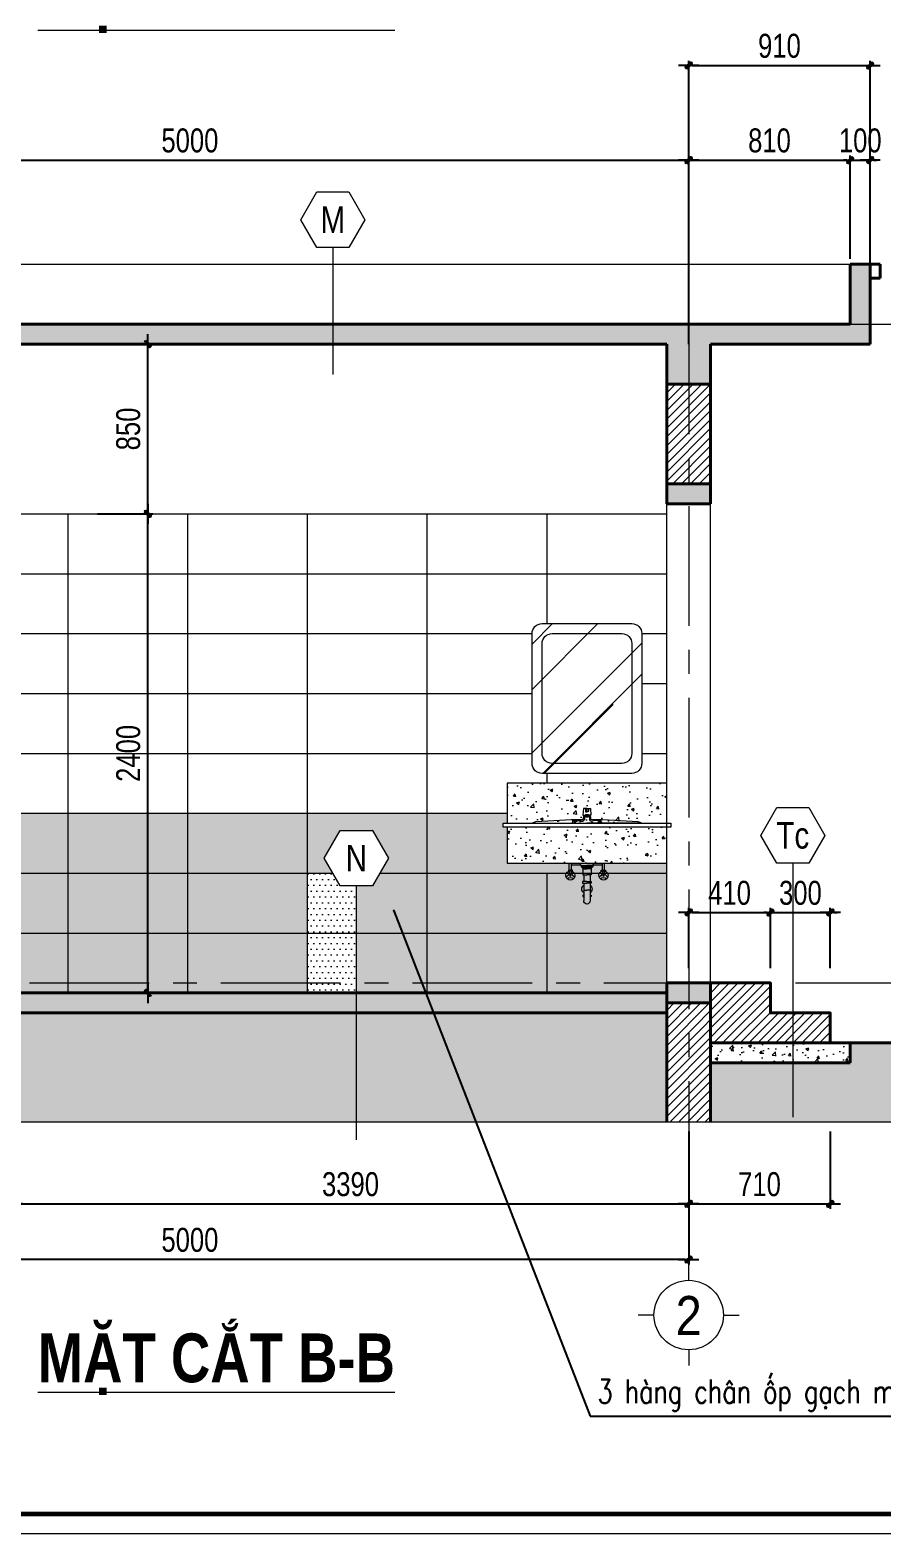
# Model space of a CAD drawing. Header units: millimetres. Extents: x 3293446 to 3468331, y 133678 to 182883.
# Drawn here: x 3432066 to 3437403, y 145247 to 154662 of the extents above; entities that cross this region are included whole.
import ezdxf
from ezdxf.enums import TextEntityAlignment as Align
from ezdxf.xclip import XClip

# ---------------------------------------------------------------- set-up
doc = ezdxf.new("R2010")
doc.units = ezdxf.units.MM
doc.header["$LTSCALE"] = 600
doc.header["$MEASUREMENT"] = 0
doc.header["$XCLIPFRAME"] = 0
doc.header["$PDMODE"] = 32
doc.linetypes.add('ACAD_ISO07W100', pattern=[3, 0, -3])
doc.linetypes.add('CENTER', pattern=[2, 1.25, -0.25, 0.25, -0.25])
doc.layers.get('0').update_dxf_attribs({"lineweight": 0})
doc.layers.get('Defpoints').update_dxf_attribs({"lineweight": 0})
doc.layers.add('9', color=9, linetype='Continuous')
doc.layers.add('DIM', color=1, linetype='Continuous')
for name, color, linetype, lineweight in [('A-WIPEOUT', 254, 'ACAD_ISO07W100', 0), ('cat1', 30, 'Continuous', 40), ('hatch1', 136, 'Continuous', 9), ('hatch1 @ 1', 136, 'Continuous', 9), ('Khungten_LCDI', 7, 'Continuous', 5), ('LC ISO', 153, 'Continuous', 13), ('LC Net dam2', 6, 'Continuous', 40), ('LC Net manh', 239, 'Continuous', 5), ('LC Net thay', 7, 'Continuous', 25), ('LC Text1', 3, 'Continuous', 20), ('LC Text2', 7, 'Continuous', 18), ('noithat', 125, 'Continuous', 9), ('thay1', 63, 'Continuous', 18), ('truc', 76, 'CENTER', 9)]:
    doc.layers.add(name, color=color, linetype=linetype, lineweight=lineweight)
doc.styles.add('General text 2', font='arial.ttf')
doc.styles.add('HOATBIF', font='hoatbif.shx', dxfattribs={"width": 0.8})
doc.styles.add('Khungten', font='VHAVAN.TTF', dxfattribs={"width": 0.9, "height": 5000})
doc.styles.add('LC 1', font='VHAVANB.TTF')
doc.styles.add('LC 3', font='vnsimli.shx', dxfattribs={"width": 0.75})
doc.styles.add('LC3', font='VHARIALB.TTF', dxfattribs={"width": 0.8})
doc.styles.add('Title', font='VHBLACK.TTF', dxfattribs={"width": 0.8})
doc.dimstyles.new('1-100(1-40)', dxfattribs={"dimscale": 40, "dimtxt": 2.5, "dimasz": 0.35, "dimexe": 0.5, "dimexo": 0, "dimgap": 0.8, "dimtad": 1, "dimdec": 0, "dimzin": 0, "dimdsep": 46, "dimtxsty": 'HOATBIF', "dimblk1": 'DOT', "dimblk2": 'DOT', "dimsah": 1, "dimcen": -1, "dimdle": 1, "dimclrd": 256, "dimclre": 256, "dimclrt": 4, "dimadec": 3, "dimazin": 2, "dimtfac": 0.333333, "dimtdec": 0, "dimtix": 1, "dimtmove": 2, "dimatfit": 3, "dimldrblk": 'DOT', "dimfxl": 1, "dimtvp": 0.833333, "dimtolj": 1, "dimtzin": 0, "dimarcsym": 0})
doc.dimstyles.new('Copy(2) of 1-100 (1- 60-1.25)', dxfattribs={"dimscale": 60, "dimtxt": 2.5, "dimasz": 0.35, "dimexe": 0.5, "dimexo": 0, "dimgap": 0.8, "dimtad": 1, "dimdec": 0, "dimlfac": 0.8, "dimzin": 0, "dimdsep": 46, "dimtxsty": 'HOATBIF', "dimblk1": 'DOT', "dimblk2": 'DOT', "dimsah": 1, "dimcen": -1, "dimdle": 1, "dimclrd": 256, "dimclre": 256, "dimclrt": 4, "dimadec": 3, "dimazin": 2, "dimtfac": 0.333333, "dimtdec": 0, "dimtix": 1, "dimtmove": 2, "dimatfit": 3, "dimldrblk": 'DOT', "dimfxl": 1, "dimtvp": 0.833333, "dimtolj": 1, "dimtzin": 0, "dimarcsym": 0})
pattern_1 = [(50, (-455705.74, -77723.28), (179.3150457, -15.688034), [18.75, -206.25]), (355, (-455705.74, -77723.28), (-34.687833, 188.048033), [15, -165]), (100.4514, (-455690.8, -77724.59), (144.6273454, 172.3598855), [15.9350475, -175.285528]), (46.1842, (-455705.74, -77673.28), (266.810262, -41.379754), [28.125, -309.375]), (96.6356, (-455683.5, -77676.73), (233.665676, 243.529468), [23.902572, -262.92825]), (351.1842, (-455705.74, -77673.28), (233.665486, 243.52965), [22.5, -247.5]), (21, (-455680.74, -77685.78), (149.226763, -100.6547227), [18.75, -206.25]), (326, (-455680.74, -77685.78), (60.828833, 181.287511), [15, -165]), (71.4514, (-455668.3, -77694.17), (210.055657, 80.632624), [15.9350475, -175.285528]), (37.5, (-455705.735, -77723.28), (3.0399638, 83.2234635), [0, -163, 0, -167.5, 0, -165.625]), (7.5, (-455705.735, -77723.28), (65.7673844, 98.602928), [0, -95.5, 0, -159.25, 0, -63.125]), (327.5, (-455761.485, -77723.28), (133.455609, -5.6387179), [0, -62.5, 0, -195, 0, -258.75]), (317.5, (-455786.49, -77723.28), (145.7965423, 25.0262456), [0, -81.25, 0, -129.5, 0, -183.75])]
pattern_2 = [(50, (-781809.73, -39936.5), (179.3150457, -15.688034), [18.75, -206.25]), (355, (-781809.73, -39936.5), (-34.6878334, 188.0480334), [15, -165]), (100.4514, (-781794.79, -39937.8), (144.6273454, 172.3598855), [15.9350475, -175.285528]), (46.1842, (-781809.73, -39886.5), (266.810262, -41.379754), [28.125, -309.375]), (96.6356, (-781787.5, -39889.95), (233.665676, 243.529468), [23.902572, -262.92825]), (351.1842, (-781809.73, -39886.5), (233.665486, 243.52965), [22.5, -247.5]), (21, (-781784.73, -39899), (149.226763, -100.6547227), [18.75, -206.25]), (326, (-781784.73, -39899), (60.828833, 181.287511), [15, -165]), (71.4514, (-781772.3, -39907.39), (210.055657, 80.632624), [15.9350475, -175.285528]), (37.5, (-781809.734, -39936.5), (3.0399638, 83.2234635), [0, -163, 0, -167.5, 0, -165.625]), (7.5, (-781809.73, -39936.5), (65.7673844, 98.602928), [0, -95.5, 0, -159.25, 0, -63.125]), (327.5, (-781865.484, -39936.5), (133.455609, -5.6387179), [0, -62.5, 0, -195, 0, -258.75]), (317.5, (-781890.48, -39936.5), (145.7965423, 25.0262456), [0, -81.25, 0, -129.5, 0, -183.75])]
pattern_3 = [(0, (80112.797, -670), (18.18351562, 36.36703125), [0, -36.36703125])]

# ---------------------------------------------------------------- blocks, each defined once
blk = doc.blocks.new('lcdi fix')
at = {"layer": 'Defpoints', "lineweight": 0}
blk.add_lwpolyline([(-1200, -14850), (-1200, 14850), (40800, 14850), (40800, -14850)], close=True, dxfattribs=at)
at = {"layer": 'Khungten_LCDI', "color": 5, "lineweight": 60}
blk.add_lwpolyline([(0, -14650), (0, 14650), (40600, 14650), (40600, -14650)], close=True, dxfattribs=at)
at = {"color": 7, "style": 'Khungten', "width": 0.8}
for tag, p in [('REVISION', (39499, -10746)), ('NGAYHT', (39546, -11609))]:
    blk.add_attdef(tag, text='', height=200, dxfattribs=at).set_placement(p, align=Align.CENTER)
at = {"layer": 'LC Text1', "style": 'Title', "width": 3.882085}
for tag, p, p2 in [('TENBANVE1', (36913, -8886), (40339, -8886)), ('TENBANVE2', (36913, -9562), (40339, -9562))]:
    blk.add_attdef(tag, text='', height=250, dxfattribs=at).set_placement(p, p2, align=Align.FIT)
at = {"layer": 'LC Text1', "style": 'Title', "width": 0.7}
blk.add_attdef('SOBANVE', text='', height=250, dxfattribs=at).set_placement((39562, -13896), align=Align.CENTER)
blk = doc.blocks.new('lavabo21')
at = {"layer": 'noithat'}
for p, q in [((-298.8, -37.2), (-298.8, -42.2)), ((245.9, -58.6), (-245.9, -58.6)), ((298.8, -37.2), (298.8, -42.2)), ((-275, -138.6), (275, -138.6)), ((-275, -860.7), (-275, -138.6)), ((275, -138.6), (275, -860.7)), ((-243.7, -169.8), (243.7, -169.8)), ((-243.7, -829.4), (-243.7, -169.8)), ((-233.3, -179.9), (233.3, -179.9)), ((-233.3, -812.6), (-233.3, -179.9)), ((233.3, -179.9), (233.3, -819)), ((243.7, -169.8), (243.7, -829.4)), ((0.5, -360), (62.7, -289.2)), ((-28.9, -382.5), (33.3, -311.7)), ((-47.9, -664.5), (14.3, -593.7)), ((-18.5, -642), (43.7, -571.2)), ((233.3, -819), (-174.4, -819)), ((-182.2, -878), (-182.2, -874.6)), ((243.7, -829.4), (-173.1, -829.4)), ((275, -860.7), (-169, -860.7)), ((27.8, -878), (27.8, -860.7)), ((237.8, -878), (237.8, -860.7)), ((-17.4, -1041.7), (-19.6, -1075.4)), ((0, -1041.7), (-17.4, -1041.7)), ((-7.6, -1041.7), (-6.5, -1059.6)), ((-3.8, -1041.7), (-3.8, -1057.5)), ((0.6, -1041.7), (18, -1041.7)), ((4.4, -1041.7), (4.4, -1057.5)), ((8.2, -1041.7), (7.1, -1059.6)), ((18, -1041.7), (20.2, -1075.4)), ((-289.2, -1127), (0.3, -1127)), ((-284.5, -1127.1), (-272, -1115.3)), ((-264.7, -1116.1), (0.3, -1116.1)), ((-72.2, -1116.1), (-70.6, -1101.7)), ((-70.6, -1101.7), (-30.4, -1101.7)), ((-64.3, -1116.1), (-64.3, -1107.5)), ((-64.3, -1107.5), (-58.3, -1107.5)), ((-58.3, -1107.5), (-58.3, -1116.1)), ((-22.8, -1107.2), (-31.6, -1109.2)), ((-19.6, -1075.4), (-10.4, -1075.4)), ((-15.9, -1075.2), (-17.9, -1089.8)), ((-10.4, -1075.4), (-12.3, -1097.4)), ((-6.5, -1059.6), (0.3, -1059.6)), ((-3.8, -1057.5), (0.5, -1058)), ((4.4, -1057.5), (0.1, -1058)), ((7.1, -1059.6), (0.3, -1059.6)), ((265.3, -1116.1), (0.3, -1116.1)), ((289.8, -1127), (0.3, -1127)), ((20.2, -1075.4), (10.9, -1075.4)), ((10.9, -1075.4), (12.9, -1097.4)), ((16.4, -1075.2), (18.5, -1089.8)), ((23.4, -1107.2), (32.2, -1109.2)), ((71.2, -1101.7), (31, -1101.7)), ((58.9, -1107.5), (58.9, -1116.1)), ((64.9, -1107.5), (58.9, -1107.5)), ((64.9, -1116.2), (64.9, -1107.5)), ((72.8, -1116.1), (71.2, -1101.7)), ((285.1, -1127.1), (272.6, -1115.3)), ((-195.2, -1256.1), (-197.2, -1241.5)), ((-195.2, -1256.1), (-146.6, -1263.7)), ((195.8, -1256.1), (150.3, -1262.2)), ((195.8, -1256.1), (197.8, -1241.5)), ((-88.1, -1350.7), (-88.1, -1283.4)), ((-86.4, -1354.7), (-78.8, -1354.7)), ((-77.5, -1350.7), (-77.5, -1285.4)), ((-77.5, -1326.1), (-30.8, -1326.1)), ((-30.7, -1326.8), (-34.3, -1301.5)), ((-30.7, -1326.8), (0.3, -1326.8)), ((-28.7, -1326.8), (-28.7, -1334.4)), ((-28.7, -1334.4), (0.3, -1334.4)), ((-24.2, -1334.5), (-24.2, -1339)), ((-24.2, -1339), (0.3, -1339)), ((-22.2, -1339), (0.3, -1339)), ((-20.3, -1339), (-20.3, -1343.6)), ((-20.3, -1343.6), (0.3, -1343.6)), ((-20.3, -1343.6), (-20.3, -1374.6)), ((31.3, -1326.8), (0.3, -1326.8)), ((29.3, -1334.4), (0.3, -1334.4)), ((22.8, -1339), (0.3, -1339)), ((24.8, -1339), (0.3, -1339)), ((20.9, -1343.6), (0.3, -1343.6)), ((20.9, -1339), (20.9, -1343.6)), ((20.9, -1343.6), (20.9, -1374.6)), ((24.8, -1334.5), (24.8, -1339)), ((29.3, -1326.8), (29.3, -1334.4)), ((31.3, -1326.8), (34.9, -1301.5)), ((31.4, -1326.1), (78.1, -1326.1)), ((78.1, -1350.7), (78.1, -1285.4)), ((87, -1354.7), (79.4, -1354.7)), ((88.7, -1350.7), (88.7, -1283.4)), ((0.6, -1408.1), (-21.4, -1408.1)), ((-21.4, -1408.1), (-21.4, -1415.4)), ((-21.4, -1415.4), (0.3, -1415.4)), ((-20.3, -1374.6), (0.3, -1374.6)), ((-15.9, -1415.4), (-15.9, -1503.2)), ((-15.7, -1374.6), (-15.7, -1408.1)), ((0, -1408.1), (22, -1408.1)), ((20.9, -1374.6), (0.3, -1374.6)), ((22, -1415.4), (0.3, -1415.4)), ((16.3, -1374.6), (16.3, -1408.1)), ((16.5, -1415.4), (16.5, -1503.2)), ((22, -1408.1), (22, -1415.4)), ((-15.9, -1475.7), (-20.5, -1475.7)), ((-20.5, -1475.7), (-20.5, -1483)), ((-20.5, -1483), (-15.9, -1483)), ((-15.9, -1451.8), (0.3, -1451.8)), ((16.5, -1451.8), (0.3, -1451.8)), ((16.5, -1475.7), (21.1, -1475.7)), ((21.1, -1483), (16.5, -1483)), ((21.1, -1475.7), (21.1, -1483))]:
    blk.add_line(p, q, dxfattribs=at)
for points in [[(253.7, 0), (-253.7, 0)], [(-298.8, -37.2), (298.8, -37.2)], [(-298.8, -42.2), (298.8, -42.2)], [(-245.6, -860.7), (-275, -860.7)], [(-241.9, -829.4), (-243.7, -829.4)], [(-92.8, -1350.7), (-92.8, -1358.2), (-86.1, -1358.2)], [(-79.3, -1358.2), (-71.7, -1358.2), (-71.7, -1350.7), (-92.8, -1350.7)], [(79.8, -1358.2), (72.3, -1358.2), (72.3, -1350.7), (93.4, -1350.7)], [(93.4, -1350.7), (93.4, -1358.2), (86.7, -1358.2)]]:
    blk.add_lwpolyline(points, dxfattribs=at)
for points in [[(-247.2, -874.6), (-240, -812.6), (-175.3, -812.6), (-167.2, -874.6)], [(-278.4, -895.4), (-278.4, -878), (275, -878), (275, -895.4)], [(-233.3, -898.9), (-233.3, -912.8), (-177.6, -912.8), (-177.6, -898.9)]]:
    blk.add_lwpolyline(points, close=True, dxfattribs=at)
blk.add_lwpolyline([(-7.1, -1082, 0.161551), (-6.6, -1083.4, 0.106153), (-4.9, -1084.8, 0.070345), (-2.7, -1085.7, 0.056606), (0.3, -1086, 0.056606), (3.2, -1085.7, 0.070345), (5.5, -1084.8, 0.106153), (7.1, -1083.4, 0.161551), (7.6, -1082, 0.161551), (7.1, -1080.5, 0.106153), (5.5, -1079.1, 0.070345), (3.2, -1078.2, 0.056606), (0.3, -1077.9, 0.056606), (-2.7, -1078.2, 0.070345), (-4.9, -1079.1, 0.106153), (-6.6, -1080.5, 0.161551)], format="xyb", close=True, dxfattribs=at)
for centre in [(-82.8, -1377.6), (83.4, -1377.6)]:
    blk.add_circle(centre, 3.67, dxfattribs=at)
for centre, radius, start, end in [((-247.6, -50.6), 51, 96.95208, 164.70618), ((247.6, -50.6), 51, 15.29382, 83.04792), ((-245.2, -49.4), 9.28, 128.76957, 265.83744), ((245.2, -49.4), 9.28, 274.16256, 51.23043), ((-289.2, -1132.3), 5.29, 90, 200.67442), ((-264.3, -1138.7), 22.6, 89.06083, 123.74665), ((-253.2, -1135.3), 27.5, 94.00687, 133.39294), ((239.6, -8170.5), 7079.9, 92.09745, 94.00687), ((-30.4, -1089.1), 12.6, 270, 356.81856), ((-25.9, -1093.3), 14.2, 282.71814, 343.17056), ((-2.3, -1084.7), 12.3, 77.78081, 130.88774), ((2.9, -1084.7), 12.3, 49.11226, 102.21919), ((26.5, -1093.3), 14.2, 196.82944, 257.28186), ((31, -1089.1), 12.6, 183.18144, 270), ((-239, -8170.5), 7079.9, 85.99313, 87.90255), ((253.8, -1135.3), 27.5, 46.60706, 85.99313), ((264.9, -1138.7), 22.6, 56.25335, 90.93917), ((289.8, -1132.3), 5.29, 339.32558, 90), ((-61.4, -1046.3), 248.8, 200.67442, 237.45623), ((62, -1046.3), 248.8, 302.54377, 339.32558), ((-33.8, -1024.9), 264.2, 229.96848, 266.82752), ((-194.1, -1239.5), 3.72, 51.37367, 213.10118), ((34.3, -1024.9), 264.2, 273.17248, 310.03152), ((194.7, -1239.5), 3.72, 326.89882, 124.88923), ((-127.4, -1351.5), 41.1, 304.17071, 355.52515), ((-41.5, -1354.3), 37.4, 180.73763, 237.69093), ((-49.2, -1303.6), 15, 8.13416, 86.82752), ((-0.6, -1169.4), 121, 254.1009, 270.27631), ((1.2, -1169.4), 121, 269.72369, 285.8991), ((49.8, -1303.6), 15, 93.17248, 171.86584), ((42.1, -1354.3), 37.4, 302.30907, 359.26237), ((127.9, -1351.5), 41.1, 184.47485, 235.82929), ((-82.8, -1377.6), 22.9, 115.92162, 60.91676), ((-83.2, -1427.8), 39.8, 63.20253, 115.91959), ((0.3, -1445.4), 25.4, 129.66673, 230.33327), ((0.3, -1445.4), 25.4, 309.66673, 50.33327), ((83.4, -1377.6), 22.9, 119.08324, 64.07838), ((83.8, -1427.8), 39.8, 64.08041, 116.79747), ((1.1, -1503.6), 17, 178.4663, 268.4663), ((-0.5, -1503.6), 17, 271.5337, 1.5337)]:
    blk.add_arc(centre, radius, start, end, dxfattribs=at)
blk = doc.blocks.new('DOT')
at = {"layer": 'DIM'}
for p, q in [((-3, 0), (3, 0)), ((-1, -1), (1, 1))]:
    blk.add_line(p, q, dxfattribs=at)
blk.add_lwpolyline([(0.5, 1), (-1, -0.5), (-0.5, -1), (1, 0.5)], close=True, dxfattribs=at)
blk = doc.blocks.new('*D272')
at = {"layer": 'Defpoints', "color": 0, "transparency": 16777216}
for p in [(3432487.8, 151633.5), (3432804.3, 151633.5), (3432487.8, 148633.5)]:
    blk.add_point(p, dxfattribs=at)
at = {"layer": 'DIM', "lineweight": -2, "transparency": 16777216}
for p, q in [((3432487.8, 151633.5), (3432834.3, 151633.5)), ((3432804.3, 148654.5), (3432804.3, 151612.5)), ((3432487.8, 148633.5), (3432834.3, 148633.5))]:
    blk.add_line(p, q, dxfattribs=at)
at = {"layer": 'DIM', "lineweight": -2, "transparency": 16777216, "xscale": 21, "yscale": 21, "zscale": 21}
for p, rotation in [((3432804.3, 151633.5), 90), ((3432804.3, 148633.5), 270)]:
    blk.add_blockref('DOT', p, dxfattribs=dict(at, rotation=rotation))
at = {"layer": 'DIM', "color": 4, "transparency": 16777216, "insert": (3432681.3, 150133.5), "char_height": 150, "attachment_point": 5, "rotation": 90, "style": 'HOATBIF'}
blk.add_mtext('\\A1;2400', dxfattribs=at)
blk = doc.blocks.new('_Dot')
at = {"color": 0, "linetype": 'ByBlock', "lineweight": -2}
blk.add_line((-0.5, 0), (-1, 0), dxfattribs=at)
at = {"color": 0, "linetype": 'ByBlock', "const_width": 0.5}
blk.add_lwpolyline([(-0.25, 0, 1), (0.25, 0, 1)], format="xyb", close=True, dxfattribs=at)
blk = doc.blocks.new('*D273')
at = {"layer": 'Defpoints', "color": 0, "transparency": 16777216}
for p in [(3432487.8, 152696), (3432804.3, 152696), (3432487.8, 151633.5)]:
    blk.add_point(p, dxfattribs=at)
at = {"layer": 'DIM', "lineweight": -2, "transparency": 16777216}
for p, q in [((3432487.8, 152696), (3432834.3, 152696)), ((3432804.3, 151654.5), (3432804.3, 152675)), ((3432487.8, 151633.5), (3432834.3, 151633.5))]:
    blk.add_line(p, q, dxfattribs=at)
at = {"layer": 'DIM', "lineweight": -2, "transparency": 16777216, "xscale": 21, "yscale": 21, "zscale": 21}
for p, rotation in [((3432804.3, 152696), 90), ((3432804.3, 151633.5), 270)]:
    blk.add_blockref('DOT', p, dxfattribs=dict(at, rotation=rotation))
at = {"layer": 'DIM', "color": 4, "transparency": 16777216, "insert": (3432681.3, 152164.7), "char_height": 150, "attachment_point": 5, "rotation": 90, "style": 'HOATBIF'}
blk.add_mtext('\\A1;850', dxfattribs=at)
blk = doc.blocks.new('*D276')
at = {"layer": 'Defpoints', "color": 0, "transparency": 16777216}
for p in [(3436192.1, 153847), (3429942.1, 153229), (3436192.1, 153229)]:
    blk.add_point(p, dxfattribs=at)
at = {"layer": 'DIM', "lineweight": -2, "transparency": 16777216}
for p, q in [((3429942.1, 153229), (3429942.1, 153877)), ((3429963.1, 153847), (3436171.1, 153847)), ((3436192.1, 153229), (3436192.1, 153877))]:
    blk.add_line(p, q, dxfattribs=at)
at = {"layer": 'DIM', "lineweight": -2, "transparency": 16777216, "xscale": 21, "yscale": 21, "zscale": 21, "rotation": 180}
blk.add_blockref('DOT', (3429942.1, 153847), dxfattribs=at)
at = {"layer": 'DIM', "lineweight": -2, "transparency": 16777216, "xscale": 21, "yscale": 21, "zscale": 21}
blk.add_blockref('DOT', (3436192.1, 153847), dxfattribs=at)
at = {"layer": 'DIM', "color": 4, "transparency": 16777216, "insert": (3433067.1, 153970), "char_height": 150, "attachment_point": 5, "style": 'HOATBIF'}
blk.add_mtext('\\A1;5000', dxfattribs=at)
blk = doc.blocks.new('*D277')
at = {"layer": 'Defpoints', "color": 0, "transparency": 16777216}
for p in [(3437204.6, 153847), (3436192.1, 153229), (3437204.6, 153229)]:
    blk.add_point(p, dxfattribs=at)
at = {"layer": 'DIM', "lineweight": -2, "transparency": 16777216}
for p, q in [((3436192.1, 153229), (3436192.1, 153877)), ((3436213.1, 153847), (3437183.6, 153847)), ((3437204.6, 153229), (3437204.6, 153877))]:
    blk.add_line(p, q, dxfattribs=at)
at = {"layer": 'DIM', "lineweight": -2, "transparency": 16777216, "xscale": 21, "yscale": 21, "zscale": 21, "rotation": 180}
blk.add_blockref('DOT', (3436192.1, 153847), dxfattribs=at)
at = {"layer": 'DIM', "lineweight": -2, "transparency": 16777216, "xscale": 21, "yscale": 21, "zscale": 21}
blk.add_blockref('DOT', (3437204.6, 153847), dxfattribs=at)
at = {"layer": 'DIM', "color": 4, "transparency": 16777216, "insert": (3436698.4, 153970), "char_height": 150, "attachment_point": 5, "style": 'HOATBIF'}
blk.add_mtext('\\A1;810', dxfattribs=at)
blk = doc.blocks.new('*D278')
at = {"layer": 'Defpoints', "color": 0, "transparency": 16777216}
for p in [(3437329.6, 153847), (3437204.6, 153229), (3437329.6, 153229)]:
    blk.add_point(p, dxfattribs=at)
at = {"layer": 'DIM', "lineweight": -2, "transparency": 16777216}
for p, q in [((3437183.6, 153847), (3437162.6, 153847)), ((3437204.6, 153229), (3437204.6, 153877)), ((3437204.6, 153847), (3437329.6, 153847)), ((3437329.6, 153229), (3437329.6, 153877)), ((3437350.6, 153847), (3437371.6, 153847))]:
    blk.add_line(p, q, dxfattribs=at)
at = {"layer": 'DIM', "lineweight": -2, "transparency": 16777216, "xscale": 21, "yscale": 21, "zscale": 21}
blk.add_blockref('DOT', (3437204.6, 153847), dxfattribs=at)
at = {"layer": 'DIM', "lineweight": -2, "transparency": 16777216, "xscale": 21, "yscale": 21, "zscale": 21, "rotation": 180}
blk.add_blockref('DOT', (3437329.6, 153847), dxfattribs=at)
at = {"layer": 'DIM', "color": 4, "transparency": 16777216, "insert": (3437267.1, 153970), "char_height": 150, "attachment_point": 5, "style": 'HOATBIF'}
blk.add_mtext('\\A1;100', dxfattribs=at)
blk = doc.blocks.new('*D283')
at = {"layer": 'Defpoints', "color": 0, "transparency": 16777216}
for p in [(3431954.6, 147767), (3436192.1, 147767), (3436192.1, 147312.5)]:
    blk.add_point(p, dxfattribs=at)
at = {"layer": 'DIM', "lineweight": -2, "transparency": 16777216}
for p, q in [((3431954.6, 147767), (3431954.6, 147282.5)), ((3436192.1, 147767), (3436192.1, 147282.5)), ((3431975.6, 147312.5), (3436171.1, 147312.5))]:
    blk.add_line(p, q, dxfattribs=at)
at = {"layer": 'DIM', "lineweight": -2, "transparency": 16777216, "xscale": 21, "yscale": 21, "zscale": 21, "rotation": 180}
blk.add_blockref('DOT', (3431954.6, 147312.5), dxfattribs=at)
at = {"layer": 'DIM', "lineweight": -2, "transparency": 16777216, "xscale": 21, "yscale": 21, "zscale": 21}
blk.add_blockref('DOT', (3436192.1, 147312.5), dxfattribs=at)
at = {"layer": 'DIM', "color": 4, "transparency": 16777216, "insert": (3434073.4, 147435.5), "char_height": 150, "attachment_point": 5, "style": 'HOATBIF'}
blk.add_mtext('\\A1;3390', dxfattribs=at)
blk = doc.blocks.new('*D284')
at = {"layer": 'Defpoints', "color": 0, "transparency": 16777216}
for p in [(3429942.1, 147767), (3436192.1, 147767), (3429942.1, 146964)]:
    blk.add_point(p, dxfattribs=at)
at = {"layer": 'DIM', "lineweight": -2, "transparency": 16777216}
for p, q in [((3429942.1, 147767), (3429942.1, 146934)), ((3436192.1, 147767), (3436192.1, 146934)), ((3436171.1, 146964), (3429963.1, 146964))]:
    blk.add_line(p, q, dxfattribs=at)
at = {"layer": 'DIM', "lineweight": -2, "transparency": 16777216, "xscale": 21, "yscale": 21, "zscale": 21, "rotation": 180}
blk.add_blockref('DOT', (3429942.1, 146964), dxfattribs=at)
at = {"layer": 'DIM', "lineweight": -2, "transparency": 16777216, "xscale": 21, "yscale": 21, "zscale": 21}
blk.add_blockref('DOT', (3436192.1, 146964), dxfattribs=at)
at = {"layer": 'DIM', "color": 4, "transparency": 16777216, "insert": (3433067.1, 147087), "char_height": 150, "attachment_point": 5, "style": 'HOATBIF'}
blk.add_mtext('\\A1;5000', dxfattribs=at)
blk = doc.blocks.new('TTRUC')
at = {"layer": 'LC ISO'}
for p, q in [((0, 6.95), (0, 10.13)), ((-6.95, 0), (-10.13, 0)), ((6.95, 0), (10.13, 0)), ((0, -6.95), (0, -10.13))]:
    blk.add_line(p, q, dxfattribs=at)
at = {"layer": 'LC Net manh'}
blk.add_circle((0, 0), 6.95, dxfattribs=at)
blk = doc.blocks.new('*D285')
at = {"layer": 'Defpoints', "color": 0, "transparency": 16777216}
for p in [(3436192.1, 147767), (3437079.6, 147767), (3437079.6, 147312.5)]:
    blk.add_point(p, dxfattribs=at)
at = {"layer": 'DIM', "lineweight": -2, "transparency": 16777216}
for p, q in [((3436192.1, 147767), (3436192.1, 147282.5)), ((3437079.6, 147767), (3437079.6, 147282.5)), ((3436213.1, 147312.5), (3437058.6, 147312.5))]:
    blk.add_line(p, q, dxfattribs=at)
at = {"layer": 'DIM', "lineweight": -2, "transparency": 16777216, "xscale": 21, "yscale": 21, "zscale": 21, "rotation": 180}
blk.add_blockref('DOT', (3436192.1, 147312.5), dxfattribs=at)
at = {"layer": 'DIM', "lineweight": -2, "transparency": 16777216, "xscale": 21, "yscale": 21, "zscale": 21}
blk.add_blockref('DOT', (3437079.6, 147312.5), dxfattribs=at)
at = {"layer": 'DIM', "color": 4, "transparency": 16777216, "insert": (3436635.9, 147435.5), "char_height": 150, "attachment_point": 5, "style": 'HOATBIF'}
blk.add_mtext('\\A1;710', dxfattribs=at)
blk = doc.blocks.new('*D292')
at = {"layer": 'Defpoints', "color": 0, "transparency": 16777216}
for p in [(3436704.6, 149136.5), (3436192.1, 148788.5), (3436704.6, 148788.5)]:
    blk.add_point(p, dxfattribs=at)
at = {"layer": 'DIM', "lineweight": -2, "transparency": 16777216}
for p, q in [((3436192.1, 148788.5), (3436192.1, 149166.5)), ((3436213.1, 149136.5), (3436683.6, 149136.5)), ((3436704.6, 148788.5), (3436704.6, 149166.5))]:
    blk.add_line(p, q, dxfattribs=at)
at = {"layer": 'DIM', "lineweight": -2, "transparency": 16777216, "xscale": 21, "yscale": 21, "zscale": 21, "rotation": 180}
blk.add_blockref('DOT', (3436192.1, 149136.5), dxfattribs=at)
at = {"layer": 'DIM', "lineweight": -2, "transparency": 16777216, "xscale": 21, "yscale": 21, "zscale": 21}
blk.add_blockref('DOT', (3436704.6, 149136.5), dxfattribs=at)
at = {"layer": 'DIM', "color": 4, "transparency": 16777216, "insert": (3436448.4, 149259.5), "char_height": 150, "attachment_point": 5, "style": 'HOATBIF'}
blk.add_mtext('\\A1;410', dxfattribs=at)
blk = doc.blocks.new('*D293')
at = {"layer": 'Defpoints', "color": 0, "transparency": 16777216}
for p in [(3437079.6, 149136.5), (3436704.6, 148788.5), (3437079.6, 148788.5)]:
    blk.add_point(p, dxfattribs=at)
at = {"layer": 'DIM', "lineweight": -2, "transparency": 16777216}
for p, q in [((3436683.6, 149136.5), (3436662.6, 149136.5)), ((3436704.6, 148788.5), (3436704.6, 149166.5)), ((3436704.6, 149136.5), (3437079.6, 149136.5)), ((3437079.6, 148788.5), (3437079.6, 149166.5)), ((3437100.6, 149136.5), (3437121.6, 149136.5))]:
    blk.add_line(p, q, dxfattribs=at)
at = {"layer": 'DIM', "lineweight": -2, "transparency": 16777216, "xscale": 21, "yscale": 21, "zscale": 21}
blk.add_blockref('DOT', (3436704.6, 149136.5), dxfattribs=at)
at = {"layer": 'DIM', "lineweight": -2, "transparency": 16777216, "xscale": 21, "yscale": 21, "zscale": 21, "rotation": 180}
blk.add_blockref('DOT', (3437079.6, 149136.5), dxfattribs=at)
at = {"layer": 'DIM', "color": 4, "transparency": 16777216, "insert": (3436892.1, 149259.5), "char_height": 150, "attachment_point": 5, "style": 'HOATBIF'}
blk.add_mtext('\\A1;300', dxfattribs=at)
blk = doc.blocks.new('TIEUDE1')
at = {"layer": 'LC Text2', "color": 7, "style": 'LC 1'}
blk.add_attdef('TIªU§Ò', text='', height=5, dxfattribs=at).set_placement((0, 0), align=Align.BOTTOM_CENTER)
blk.add_attdef('TL', text='', height=3, dxfattribs=at).set_placement((0, -2), align=Align.TOP_CENTER)
blk = doc.blocks.new('*U49')
at = {"layer": 'A-WIPEOUT'}
blk.add_lwpolyline([(-2.13, -3.68), (2.12, -3.68), (4.25, 0), (2.12, 3.68), (-2.13, 3.68), (-4.25, 0)], close=True, dxfattribs=at)
at = {"layer": 'LC Text1', "style": 'General text 2', "width": 0.8, "flags": 8}
blk.add_attdef('SYMBOL', text='', height=3.5, dxfattribs=at).set_placement((0, 0), align=Align.MIDDLE_CENTER)
blk.add_wipeout([(-4.25, 0), (-2.13, 3.68), (2.12, 3.68), (4.25, 0), (2.12, -3.68), (-2.13, -3.68)]).dxf.layer = 'A-WIPEOUT'
blk.add_lwpolyline([(-4.25, 0), (-2.13, 3.68), (2.12, 3.68), (4.25, 0), (2.12, -3.68), (-2.13, -3.68)], close=True)
blk = doc.blocks.new('*D516')
at = {"layer": 'Defpoints', "color": 0, "transparency": 16777216}
for p in [(3437329.6, 154439.5), (3437329.6, 152946), (3436192.1, 152696)]:
    blk.add_point(p, dxfattribs=at)
at = {"layer": 'DIM', "lineweight": -2, "transparency": 16777216}
for p, q in [((3436192.1, 152696), (3436192.1, 154469.5)), ((3436213.1, 154439.5), (3437308.6, 154439.5)), ((3437329.6, 152946), (3437329.6, 154469.5))]:
    blk.add_line(p, q, dxfattribs=at)
at = {"layer": 'DIM', "lineweight": -2, "transparency": 16777216, "xscale": 21, "yscale": 21, "zscale": 21, "rotation": 180}
blk.add_blockref('DOT', (3436192.1, 154439.5), dxfattribs=at)
at = {"layer": 'DIM', "lineweight": -2, "transparency": 16777216, "xscale": 21, "yscale": 21, "zscale": 21}
blk.add_blockref('DOT', (3437329.6, 154439.5), dxfattribs=at)
at = {"layer": 'DIM', "color": 4, "transparency": 16777216, "insert": (3436760.9, 154562.5), "char_height": 150, "attachment_point": 5, "style": 'HOATBIF'}
blk.add_mtext('\\A1;910', dxfattribs=at)

msp = doc.modelspace()

# ---------------------------------------------------------------- hatches: boundary and pattern name
at = {"layer": 'hatch1'}
h = msp.add_hatch(dxfattribs=at)
h.set_pattern_fill('BTCT', color=256, scale=25)
h.set_pattern_definition([(50, (-781809.73, -39936.5), (179.3150457, -15.688034), [18.75, -206.25]), (355, (-781809.73, -39936.5), (-34.6878334, 188.0480334), [15, -165]), (100.4514, (-781794.79, -39937.8), (144.6273454, 172.3598855), [15.9350475, -175.285528]), (46.1842, (-781809.73, -39886.5), (266.810262, -41.379754), [28.125, -309.375]), (96.6356, (-781787.5, -39889.95), (233.665676, 243.529468), [23.902572, -262.92825]), (351.1842, (-781809.73, -39886.5), (233.665486, 243.52965), [22.5, -247.5]), (21, (-781784.73, -39899), (149.226763, -100.6547227), [18.75, -206.25]), (326, (-781784.73, -39899), (60.828833, 181.287511), [15, -165]), (71.4514, (-781772.3, -39907.39), (210.055657, 80.632624), [15.9350475, -175.285528]), (37.5, (-781809.734, -39936.5), (3.0399638, 83.2234635), [0, -163, 0, -167.5, 0, -165.625]), (7.5, (-781809.73, -39936.5), (65.7673844, 98.602928), [0, -95.5, 0, -159.25, 0, -63.125]), (327.5, (-781865.484, -39936.5), (133.455609, -5.6387179), [0, -62.5, 0, -195, 0, -258.75]), (317.5, (-781890.48, -39936.5), (145.7965423, 25.0262456), [0, -81.25, 0, -129.5, 0, -183.75]), (45, (-781809.73, -39936.5), (-66.2912607, 66.2912607), []), (45, (-781765.54, -39936.5), (-66.2912607, 66.2912607), [])])
h.paths.add_polyline_path([(3437329.6, 153196), (3437204.6, 153196), (3437204.6, 152821), (3429304.6, 152821), (3429304.6, 153196), (3429179.6, 153196), (3429179.6, 152696), (3429804.6, 152696), (3429804.6, 152446), (3430079.6, 152446), (3430079.6, 152696), (3436054.6, 152696), (3436054.6, 152446), (3436329.6, 152446), (3436329.6, 152696), (3437329.6, 152696)])
h.paths.add_polyline_path([(3430079.6, 148696), (3429804.6, 148696), (3429804.6, 148571), (3430079.6, 148571)])
h.paths.add_polyline_path([(3436329.6, 148696), (3436054.6, 148696), (3436054.6, 148571), (3436329.6, 148571)])
h.paths.add_polyline_path([(3436329.6, 151821), (3436054.6, 151821), (3436054.6, 151696), (3436329.6, 151696)])
h.paths.add_polyline_path([(3430079.6, 151821), (3429804.6, 151821), (3429804.6, 151696), (3430079.6, 151696)])
h = msp.add_hatch(dxfattribs=at)
h.set_pattern_fill('ANSI31', color=256, scale=312.5)
h.set_pattern_definition([(45, (-781809.734, -39936.5), (-27.62135864, 27.62135864), [])])
h.paths.add_polyline_path([(3436329.6, 152446), (3436054.6, 152446), (3436054.6, 151821), (3436329.6, 151821)])
h.paths.add_polyline_path([(3430079.6, 152446), (3429804.6, 152446), (3429804.6, 151821), (3430079.6, 151821)])
h.paths.add_polyline_path([(3430079.6, 150946), (3429804.6, 150946), (3429804.6, 148696), (3430079.6, 148696)])
h.paths.add_polyline_path([(3430079.6, 148571), (3429804.6, 148571), (3429804.6, 147826.6), (3430079.6, 147826.6)])
h.paths.add_polyline_path([(3436329.6, 148571), (3436054.6, 148571), (3436054.6, 147826.6), (3436329.6, 147826.6)])
h.paths.add_polyline_path([(3437079.6, 148508.5), (3436704.6, 148508.5), (3436704.6, 148696), (3436329.6, 148696), (3436329.6, 148321), (3437079.6, 148321)])
h = msp.add_hatch(dxfattribs=at)
h.set_pattern_fill('AR-CONC', color=256, scale=25)
h.set_pattern_definition(pattern_1)
edge = h.paths.add_edge_path()
edge.add_line((3436054.6, 149696), (3436054.6, 149946))
edge.add_line((3436054.6, 149946), (3435054.6, 149946))
edge.add_line((3435054.6, 149946), (3435054.6, 149696))
edge.add_line((3435054.6, 149696), (3436026.5, 149696))
h = msp.add_hatch(dxfattribs=at)
h.set_pattern_fill('AR-CONC', color=256, scale=25)
h.set_pattern_definition(pattern_1)
h.paths.add_polyline_path([(3436054.6, 149671), (3435054.6, 149671), (3435054.6, 149446), (3436054.6, 149446)])
h = msp.add_hatch(dxfattribs=at)
h.set_pattern_fill('AR-CONC', color=256, scale=25)
h.set_pattern_definition(pattern_2)
h.paths.add_polyline_path([(3436054.6, 148633.5), (3430079.6, 148633.5), (3430079.6, 148508.5), (3436054.6, 148508.5)])
h = msp.add_hatch(dxfattribs=at)
h.set_pattern_fill('AR-CONC', color=256, scale=25)
h.set_pattern_definition(pattern_2)
h.paths.add_polyline_path([(3437204.6, 148321), (3436329.6, 148321), (3436329.6, 148196), (3437204.6, 148196)])
at = {"layer": 'hatch1 @ 1'}
h = msp.add_hatch(dxfattribs=at)
h.set_pattern_fill('AR-RROOF', color=256, scale=625, angle=45)
h.set_pattern_definition([(45, (-3295144.33, 259952.3), (530.330086, 1414.21356), [9375, -1250, 3125, -625]), (45, (-3294777.5, 260761.05), (-1029.72425, 145.84077), [1875, -206.25, 3750, -468.75]), (45, (-3295299, 260548.9), (2001.996074, 2594.198003), [5000, -875, 2500, -625])])
edge = h.paths.add_edge_path()
edge.add_line((3435835.9, 150008.5), (3435273.4, 150008.5))
edge.add_arc((3435273.4, 150071), 62.5, 180, 270, ccw=False)
edge.add_line((3435210.9, 150071), (3435210.9, 150883.5))
edge.add_arc((3435273.4, 150883.5), 62.5, 90, 180, ccw=False)
edge.add_line((3435273.4, 150946), (3435835.9, 150946))
edge.add_arc((3435835.9, 150883.5), 62.5, 0, 90, ccw=False)
edge.add_line((3435898.4, 150883.5), (3435898.4, 150071))
edge.add_arc((3435835.9, 150071), 62.5, -90, 0, ccw=False)
h = msp.add_hatch(dxfattribs=at)
h.set_pattern_fill('AR-SAND', color=256, scale=25)
h.set_pattern_definition([(37.5, (-781809.734, -39936.5), (-1.57483395, 48.17059423), [0, -38, 0, -42.5, 0, -40.625]), (7.5, (-781809.734, -39936.5), (44.2444176, 70.5536516), [0, -20.5, 0, -34.25, 0, -13.125]), (327.5, (-781840.484, -39936.5), (77.85354654, 0.14147634), [0, -12.5, 0, -45, 0, -58.75]), (317.5, (-781840.484, -39936.5), (75.1531651, 21.9418891), [0, -6.25, 0, -29.5, 0, -33.75])])
h.paths.add_polyline_path([(3436329.6, 148196), (3436329.6, 147826.6), (3437591.5, 147826.6), (3437591.5, 148321), (3437204.6, 148321), (3437204.6, 148196)])
h.paths.add_polyline_path([(3436054.6, 147826.6), (3436054.6, 148508.5), (3430079.6, 148508.5), (3430079.6, 147826.6)])
h.paths.add_polyline_path([(3429133.1, 148321), (3429133.1, 147826.6), (3429804.6, 147826.6), (3429804.6, 148321)])

# ---------------------------------------------------------------- linework, layer by layer
at = {"layer": 'cat1'}
for p, q in [((3437329.6, 153196), (3437204.6, 153196)), ((3437204.6, 152821), (3437204.6, 153196)), ((3437329.6, 152696), (3437329.6, 153196)), ((3437329.6, 153196), (3437392.1, 153196)), ((3437392.1, 153196), (3437392.1, 153108.5)), ((3437392.1, 153108.5), (3437329.6, 153108.5)), ((3429304.6, 152821), (3437204.6, 152821)), ((3430079.6, 152696), (3436054.6, 152696)), ((3436054.6, 151696), (3436054.6, 152696)), ((3436329.6, 151696), (3436329.6, 152696)), ((3436329.6, 152696), (3437329.6, 152696)), ((3436054.6, 152446), (3436329.6, 152446)), ((3436054.6, 147826.6), (3436054.6, 148696)), ((3436329.6, 147826.6), (3436329.6, 148696)), ((3436054.6, 148633.5), (3430079.6, 148633.5)), ((3436054.6, 148571), (3436329.6, 148571)), ((3436054.6, 148508.5), (3430079.6, 148508.5)), ((3436329.6, 148321), (3437204.6, 148321)), ((3437204.6, 148321), (3437204.6, 148196)), ((3437204.6, 148196), (3436329.6, 148196))]:
    msp.add_line(p, q, dxfattribs=at)
for points in [[(3436054.6, 151821), (3436329.6, 151821)], [(3436054.6, 151696), (3436329.6, 151696)], [(3436054.6, 148696), (3436329.6, 148696)], [(3436329.6, 148696), (3436704.6, 148696), (3436704.6, 148508.5), (3437079.6, 148508.5), (3437079.6, 148321)]]:
    msp.add_lwpolyline(points, dxfattribs=at)
at = {"layer": 'hatch1'}
for p, q in [((3432304.6, 148633.5), (3432304.6, 151633.5)), ((3433054.6, 148633.5), (3433054.6, 151633.5)), ((3433804.6, 148633.5), (3433804.6, 151633.5)), ((3434554.6, 148633.5), (3434554.6, 151633.5)), ((3435304.6, 150946), (3435304.6, 151633.5)), ((3435304.6, 149946), (3435304.6, 150008.5)), ((3435304.6, 148633.5), (3435304.6, 149383.5))]:
    msp.add_line(p, q, dxfattribs=at)
for points in [[(3430079.6, 151633.5), (3436054.6, 151633.5)], [(3430079.6, 151258.5), (3436054.6, 151258.5)], [(3430079.6, 150883.5), (3435210.9, 150883.5)], [(3435898.4, 150883.5), (3436054.6, 150883.5)], [(3435898.4, 150571), (3436054.6, 150571)], [(3430079.6, 150508.5), (3435210.9, 150508.5)], [(3430079.6, 150133.5), (3435210.9, 150133.5)], [(3435898.4, 150133.5), (3436054.6, 150133.5)], [(3430079.6, 149758.5), (3435054.6, 149758.5)], [(3430079.6, 149383.5), (3436054.6, 149383.5)], [(3430079.6, 149008.5), (3436054.6, 149008.5)]]:
    msp.add_lwpolyline(points, dxfattribs=at)
msp.add_lwpolyline([(3435835.9, 150008.5), (3435273.4, 150008.5, -0.414214), (3435210.9, 150071), (3435210.9, 150883.5, -0.414214), (3435273.4, 150946), (3435835.9, 150946, -0.414214), (3435898.4, 150883.5), (3435898.4, 150071, -0.414214)], format="xyb", close=True, dxfattribs=at)
for points in [[(3436054.6, 149946), (3435054.6, 149946), (3435054.6, 149696), (3436054.6, 149696)], [(3436054.6, 149671), (3435054.6, 149671), (3435054.6, 149446), (3436054.6, 149446)]]:
    msp.add_lwpolyline(points, close=True, dxfattribs=at)
at = {"layer": 'hatch1', "ltscale": 0.5}
msp.add_lwpolyline([(3436079.6, 149671), (3435029.6, 149671), (3435029.6, 149696), (3436079.6, 149696)], close=True, dxfattribs=at)
at = {"layer": 'LC Net dam2'}
msp.add_line((3437079.6, 148321), (3438065.9, 148321), dxfattribs=at)
at = {"layer": 'noithat'}
msp.add_lwpolyline([(3435773.4, 150071), (3435335.9, 150071, -0.414214), (3435273.4, 150133.5), (3435273.4, 150821, -0.414214), (3435335.9, 150883.5), (3435773.4, 150883.5, -0.414214), (3435835.9, 150821), (3435835.9, 150133.5, -0.414214)], format="xyb", close=True, dxfattribs=at)
at = {"layer": 'thay1', "ltscale": 2}
for p, q in [((3429304.6, 153196), (3437204.6, 153196)), ((3436054.6, 148696), (3436054.6, 151696)), ((3436329.6, 148696), (3436329.6, 151696))]:
    msp.add_line(p, q, dxfattribs=at)
at = {"layer": 'thay1'}
msp.add_lwpolyline([(3429133.1, 148321), (3429133.1, 147826.6), (3437591.5, 147826.6), (3437591.5, 148321)], dxfattribs=at)
at = {"layer": 'truc'}
for p, q in [((3436192.1, 154082.2), (3436192.1, 147313.5)), ((3428461.5, 152821), (3438065.9, 152821)), ((3428461.5, 148696), (3438065.9, 148696))]:
    msp.add_line(p, q, dxfattribs=at)

# ---------------------------------------------------------------- block references
at = {"layer": '9'}
ref = msp.add_blockref('lavabo21', (3435555, 151091.1), dxfattribs=dict(at, xscale=-1.25, yscale=1.25, zscale=1.25))
XClip(ref).set_block_clipping_path([(-334.2809763709, -1116.1010872955), (323.2190236291, -998.5633005162)])
ref = msp.add_blockref('lavabo21', (3435555, 151091.1), dxfattribs=dict(at, xscale=-1.25, yscale=1.25, zscale=1.25))
XClip(ref).set_block_clipping_path([(-154.7809763709, -1539.5633005162), (153.7190236291, -1316.1010872955)])
at = {"layer": 'LC ISO', "xscale": 31.2766291057588, "yscale": 31.2766291057588, "zscale": 31.2766291057588}
msp.add_blockref('TTRUC', (3436192.1, 146617.1), dxfattribs=at)
at = {"layer": 'LC Net thay', "xscale": 0.6206639722545443, "yscale": 0.6206639722545443, "zscale": 0.6206639722545443}
msp.add_blockref('lcdi fix', (3416939.6, 154463.7), dxfattribs=at)
at = {"layer": 'LC Text2'}
ref = msp.add_blockref('TIEUDE1', (3433232.8, 154631.5), dxfattribs=dict(at, xscale=62.06639722556326, yscale=62.06639722556326, zscale=62.06639722556326))
ref.add_attrib('TIªU§Ò', '%%UmÆt c¾t a-a', dxfattribs={"color": 7, "height": 305.641, "style": 'LC3', "width": 0.8}).set_placement((3433232.8, 154631.5), align=Align.BOTTOM_CENTER)
ref = msp.add_blockref('TIEUDE1', (3433232.8, 146104.5), dxfattribs=dict(at, xscale=62.06639722556326, yscale=62.06639722556326, zscale=62.06639722556326))
ref.add_attrib('TIªU§Ò', '%%UmÆt c¾t b-b', dxfattribs={"color": 7, "height": 305.641, "style": 'LC3', "width": 0.8}).set_placement((3433232.8, 146104.5), align=Align.BOTTOM_CENTER)

# ---------------------------------------------------------------- texts
at = {"layer": 'LC Text1', "ltscale": 0.2, "style": 'LC 1', "width": 0.9}
msp.add_text('2', height=244.9, dxfattribs=at).set_placement((3436192.1, 146417.9), align=Align.BOTTOM_CENTER)
at = {"layer": 'LC Text1', "color": 3, "insert": (3435620.8, 146016), "char_height": 147.47, "attachment_point": 7, "style": 'LC 3'}
msp.add_mtext('3 hµng ch©n èp g¹ch mµu sÉm', dxfattribs=at)

# ---------------------------------------------------------------- dimensions: what is measured, and where the dimension line sits
at = {"layer": 'DIM'}
for base, p1, p2, picture, middle in [((3437329.6, 154439.5), (3436192.1, 152696), (3437329.6, 152946), '*D516', (3436760.9, 154562.5)), ((3436192.1, 153847), (3429942.1, 153229), (3436192.1, 153229), '*D276', (3433067.1, 153970)), ((3437204.6, 153847), (3436192.1, 153229), (3437204.6, 153229), '*D277', (3436698.4, 153970)), ((3437329.6, 153847), (3437204.6, 153229), (3437329.6, 153229), '*D278', (3437267.1, 153970)), ((3436704.6, 149136.5), (3436192.1, 148788.5), (3436704.6, 148788.5), '*D292', (3436448.4, 149259.5)), ((3437079.6, 149136.5), (3436704.6, 148788.5), (3437079.6, 148788.5), '*D293', (3436892.1, 149259.5)), ((3429942.1, 146964), (3436192.1, 147767), (3429942.1, 147767), '*D284', (3433067.1, 147087)), ((3436192.1, 147312.5), (3431954.6, 147767), (3436192.1, 147767), '*D283', (3434073.4, 147435.5)), ((3437079.6, 147312.5), (3436192.1, 147767), (3437079.6, 147767), '*D285', (3436635.9, 147435.5))]:
    dim = msp.add_linear_dim(base=base, p1=p1, p2=p2, dimstyle='Copy(2) of 1-100 (1- 60-1.25)', dxfattribs=at)
    dim.commit()
    dim.dimension.update_dxf_attribs({"geometry": picture, "text_midpoint": middle})
for base, p1, p2, picture, middle in [((3432804.3, 152696), (3432487.8, 151633.5), (3432487.8, 152696), '*D273', (3432681.3, 152164.7)), ((3432804.3, 151633.5), (3432487.8, 148633.5), (3432487.8, 151633.5), '*D272', (3432681.3, 150133.5))]:
    dim = msp.add_linear_dim(base=base, p1=p1, p2=p2, angle=90, dimstyle='Copy(2) of 1-100 (1- 60-1.25)', dxfattribs=at)
    dim.commit()
    dim.dimension.update_dxf_attribs({"geometry": picture, "text_midpoint": middle})

# ---------------------------------------------------------------- leaders
at = {"layer": 'DIM', "ltscale": 2, "annotation_type": 0, "has_hookline": 1, "hookline_direction": 0, "text_width": 2965.2}
msp.add_leader([(3434344.8, 149148.5), (3435574.8, 145984), (3435588.8, 145984)], dimstyle='1-100(1-40)', dxfattribs=at)

# ---------------------------------------------------------------- next in the draw order: block references
at = {"layer": 'LC Net manh'}
ref = msp.add_blockref('*U49', (3433962.8, 153474.6), dxfattribs=dict(at, xscale=47.3165004730313, yscale=47.3165004730313, zscale=47.3165004730313))
ref.add_attrib('SYMBOL', 'M', dxfattribs={"layer": 'LC Text1', "height": 165.6, "style": 'General text 2', "width": 0.8}).set_placement((3433962.8, 153474.6), align=Align.MIDDLE_CENTER)
ref = msp.add_blockref('*U49', (3436844.5, 149620.1), dxfattribs=dict(at, xscale=47.3165004730313, yscale=47.3165004730313, zscale=47.3165004730313))
ref.add_attrib('SYMBOL', 'Tc', dxfattribs={"layer": 'LC Text1', "height": 165.61, "style": 'General text 2', "width": 0.8}).set_placement((3436844.5, 149620.1), align=Align.MIDDLE_CENTER)
ref = msp.add_blockref('*U49', (3434109.8, 149477.6), dxfattribs=dict(at, xscale=47.3165004730313, yscale=47.3165004730313, zscale=47.3165004730313))
ref.add_attrib('SYMBOL', 'N', dxfattribs={"layer": 'LC Text1', "height": 165.6, "style": 'General text 2', "width": 0.8}).set_placement((3434109.8, 149477.6), align=Align.MIDDLE_CENTER)

# ---------------------------------------------------------------- next in the draw order: hatches: boundary and pattern name
at = {"layer": 'hatch1', "transparency": 33554687}
h = msp.add_hatch(dxfattribs=at)
h.set_pattern_fill('DOTS', color=256, scale=581.8725, style=0)
h.set_pattern_definition(pattern_3)
h.paths.add_polyline_path([(3436054.6, 149008.5), (3435304.6, 149008.5), (3435304.6, 148633.5), (3436054.6, 148633.5), (3436054.6, 148696)])
h.paths.add_polyline_path([(3436054.6, 149383.5), (3435304.6, 149383.5), (3435304.6, 149008.5), (3436054.6, 149008.5)])
h.paths.add_polyline_path([(3435304.6, 149383.5), (3434554.6, 149383.5), (3434554.6, 149008.5), (3435304.6, 149008.5)])
h.paths.add_polyline_path([(3435054.6, 149671), (3435029.6, 149671), (3435029.6, 149696), (3435054.6, 149696), (3435054.6, 149758.5), (3434554.6, 149758.5), (3434554.6, 149383.5), (3436054.6, 149383.5), (3436054.6, 149446), (3435054.6, 149446)])
h.paths.add_polyline_path([(3435304.6, 149008.5), (3434554.6, 149008.5), (3434554.6, 148633.5), (3435304.6, 148633.5)])
h.paths.add_polyline_path([(3434554.6, 149008.5), (3434109.8, 149008.5), (3434109.8, 148633.5), (3434554.6, 148633.5)])
h.paths.add_polyline_path([(3434554.6, 149383.5), (3434256.6, 149383.5), (3434210.3, 149303.4), (3434109.8, 149303.4), (3434109.8, 149008.5), (3434554.6, 149008.5)])
h.paths.add_polyline_path([(3434554.6, 149758.5), (3433804.6, 149758.5), (3433804.6, 149383.5), (3433963, 149383.5), (3433908.7, 149477.6), (3434009.2, 149651.7), (3434210.3, 149651.7), (3434310.9, 149477.6), (3434256.6, 149383.5), (3434554.6, 149383.5)])
h.paths.add_polyline_path([(3433804.6, 149758.5), (3433054.6, 149758.5), (3433054.6, 149383.5), (3433804.6, 149383.5)])
h.paths.add_polyline_path([(3433804.6, 149383.5), (3433054.6, 149383.5), (3433054.6, 149008.5), (3433804.6, 149008.5)])
h.paths.add_polyline_path([(3433804.6, 149008.5), (3433054.6, 149008.5), (3433054.6, 148633.5), (3433804.6, 148633.5)])
h.paths.add_polyline_path([(3433054.6, 149008.5), (3432304.6, 149008.5), (3432304.6, 148633.5), (3433054.6, 148633.5)])
h.paths.add_polyline_path([(3433054.6, 149383.5), (3432304.6, 149383.5), (3432304.6, 149008.5), (3433054.6, 149008.5)])
h.paths.add_polyline_path([(3433054.6, 149758.5), (3432304.6, 149758.5), (3432304.6, 149383.5), (3433054.6, 149383.5)])
h.paths.add_polyline_path([(3432304.6, 149758.5), (3431554.6, 149758.5), (3431554.6, 149383.5), (3432304.6, 149383.5)])
h.paths.add_polyline_path([(3431554.6, 149758.5), (3430804.6, 149758.5), (3430804.6, 149383.5), (3431554.6, 149383.5)])
h.paths.add_polyline_path([(3430804.6, 149758.5), (3430079.6, 149758.5), (3430079.6, 149462.5), (3430099.6, 149462.5), (3430175, 149452.5), (3430300.6, 149452.5), (3430305.5, 149450.4), (3430307.6, 149445.5), (3430307.6, 149407.5), (3430297.5, 149407.7), (3430297, 149383.5), (3430804.6, 149383.5)])
h.paths.add_polyline_path([(3430804.6, 149383.5), (3430297, 149383.5), (3430293.5, 149222.6), (3430289.6, 149037.5), (3430288.7, 149027.3), (3430286.4, 149017.3), (3430283.9, 149013.8), (3430279.7, 149012.5), (3430272.6, 149012.5), (3430273, 149008.5), (3430339.4, 149008.5), (3430339.1, 149010.6), (3430337.5, 149011.6), (3430337.8, 149019.2), (3430334.3, 149019.2), (3430334.3, 149027.8), (3430337.8, 149027.8), (3430337.8, 149032.7), (3430342.7, 149034.7), (3430349.5, 149056.3), (3430395, 149063.9), (3430397.8, 149059.5), (3430421.1, 149059.5), (3430421.1, 149061.3), (3430424.5, 149063), (3430427.6, 149063.5), (3430616.6, 149062.2), (3430804.6, 149057.5)])
h.paths.add_polyline_path([(3431554.6, 149383.5), (3430804.6, 149383.5), (3430804.6, 149057.5), (3430821.5, 149055.8), (3430838.3, 149051.7), (3430840.5, 149047.7), (3430839.5, 149043.9), (3430839, 149033.5), (3430841.7, 149032.5), (3430844.7, 149013.5), (3430844.1, 149013.5), (3430844.1, 149013.5), (3430836.8, 149008.5), (3431554.6, 149008.5)])
h.paths.add_polyline_path([(3432304.6, 149383.5), (3431554.6, 149383.5), (3431554.6, 149008.5), (3432304.6, 149008.5)])
h.paths.add_polyline_path([(3432304.6, 149008.5), (3431554.6, 149008.5), (3431554.6, 148633.5), (3432304.6, 148633.5)])
h.paths.add_polyline_path([(3431554.6, 149008.5), (3430836.8, 149008.5), (3430829.6, 149003.5), (3430835.4, 149001), (3430837.6, 148995.1), (3430835.3, 148949.1), (3430830.8, 148936), (3430819.6, 148927.1), (3430804.6, 148921.1), (3430804.6, 148633.5), (3431554.6, 148633.5)])
h = msp.add_hatch(dxfattribs=at)
h.set_pattern_fill('DOTS', color=256, scale=581.8725, style=0)
h.set_pattern_definition(pattern_3)
h.paths.add_polyline_path([(3434109.8, 149303.4), (3434009.2, 149303.4), (3433963, 149383.5), (3433804.6, 149383.5), (3433804.6, 149008.5), (3434109.8, 149008.5)])
h.paths.add_polyline_path([(3434109.8, 149008.5), (3433804.6, 149008.5), (3433804.6, 148633.5), (3434109.8, 148633.5)])

# ---------------------------------------------------------------- next in the draw order: linework, layer by layer
at = {"layer": 'thay1', "ltscale": 2}
for p, q in [((3433962.8, 153300.4), (3433962.8, 152505.7)), ((3436844.5, 149445.9), (3436844.5, 147856.5)), ((3434109.8, 149303.4), (3434109.8, 147714))]:
    msp.add_line(p, q, dxfattribs=at)

doc.saveas('drawing.dxf')
